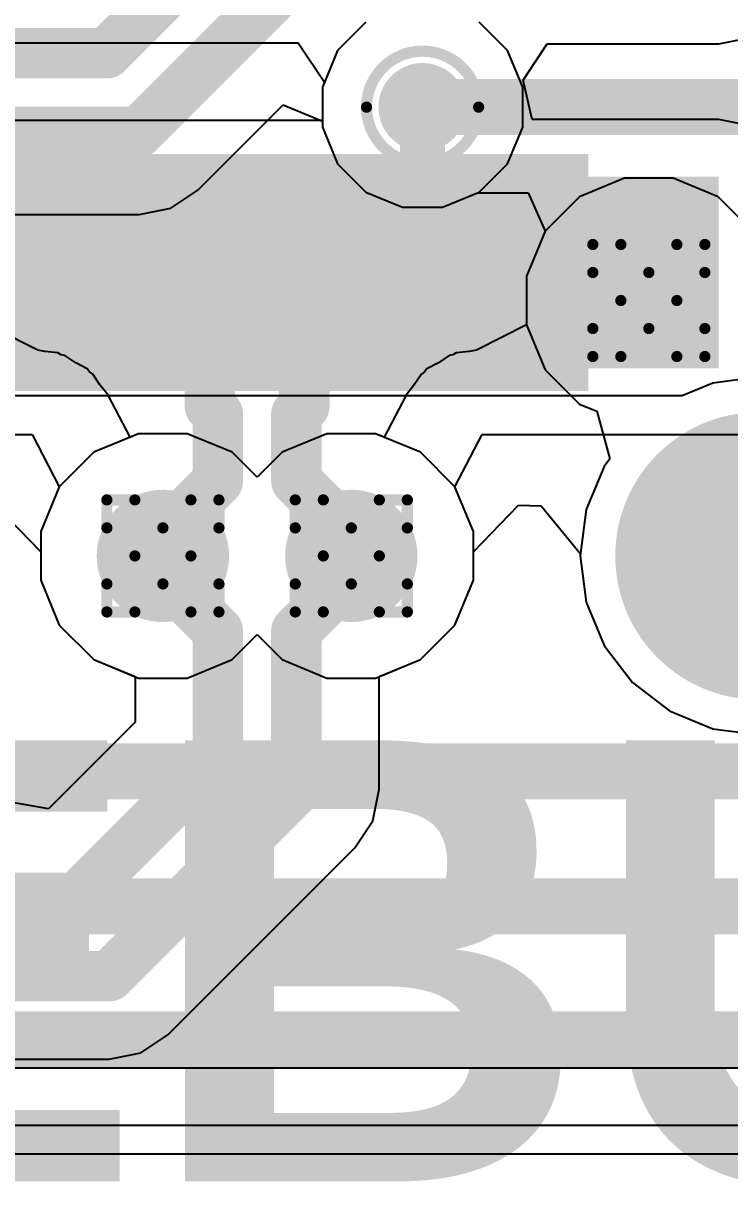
# Model space of a CAD drawing. Header units: inches. Extents: x -11 to 5379, y 0 to 5429.
# Drawn here: x 76.37 to 79.58, y 40.73 to 46.01 of the extents above; entities that cross this region are included whole.
import ezdxf

# ---------------------------------------------------------------- set-up
doc = ezdxf.new("R2010")
doc.units = ezdxf.units.IN
for name, color, linetype in [('Bottom Layer', 5, 'Continuous'), ('Bottom Solder', 6, 'Continuous'), ('Drill Drawing', 1, 'Continuous'), ('GND', 16, 'Continuous'), ('Multi-Layer', 9, 'Continuous'), ('Pad Holes', 156, 'Continuous'), ('PWR', 76, 'Continuous'), ('Top Layer', 1, 'Continuous'), ('Top Overlay', 2, 'Continuous'), ('Top Paste', 8, 'Continuous'), ('Top Solder', 216, 'Continuous'), ('Via Holes', 16, 'Continuous')]:
    doc.layers.add(name, color=color, linetype=linetype)
doc.styles.add('Arial_Bold', font='', dxfattribs={"height": 0.2})
doc.styles.get('Arial_Bold').set_extended_font_data('Arial', bold=True)

# ---------------------------------------------------------------- blocks, each defined once
blk = doc.blocks.new('U263_163N_4BQC65_517')
at = {"layer": 'Bottom Layer'}
h = blk.add_hatch(color=5, dxfattribs=at)
edge = h.paths.add_edge_path()
edge.add_arc((2.27499926, -2.14999824), 0.5499989, 90, 270)
edge.add_line((2.27499926, -2.69999714), (2.5250013, -2.69999714))
edge.add_arc((2.5250013, -2.14999824), 0.5499989, 270, 450)
edge.add_line((2.5250013, -1.59999934), (2.27499926, -1.59999934))
at = {"layer": 'Bottom Solder'}
h = blk.add_hatch(color=6, dxfattribs=at)
edge = h.paths.add_edge_path()
edge.add_arc((2.27499926, -2.14999824), 0.6515989, 90, 270)
edge.add_line((2.27499926, -2.80159714), (2.5250013, -2.80159714))
edge.add_arc((2.5250013, -2.14999824), 0.6515989, 270, 450)
edge.add_line((2.5250013, -1.49839934), (2.27499926, -1.49839934))
at = {"layer": 'GND'}
h = blk.add_hatch(color=16, dxfattribs=at)
edge = h.paths.add_edge_path()
edge.add_arc((2.27499926, -2.14999824), 0.5499989, 90, 270)
edge.add_line((2.27499926, -2.69999714), (2.5250013, -2.69999714))
edge.add_arc((2.5250013, -2.14999824), 0.5499989, 270, 450)
edge.add_line((2.5250013, -1.59999934), (2.27499926, -1.59999934))
at = {"layer": 'Multi-Layer'}
h = blk.add_hatch(color=9, dxfattribs=at)
edge = h.paths.add_edge_path()
edge.add_arc((2.27499926, -2.14999824), 0.5499989, 90, 270)
edge.add_line((2.27499926, -2.69999714), (2.5250013, -2.69999714))
edge.add_arc((2.5250013, -2.14999824), 0.5499989, 270, 450)
edge.add_line((2.5250013, -1.59999934), (2.27499926, -1.59999934))
at = {"layer": 'Pad Holes'}
h = blk.add_hatch(color=7, dxfattribs=at)
edge = h.paths.add_edge_path()
edge.add_arc((2.27499926, -2.14999824), 0.2999994, 90, 270)
edge.add_line((2.27499926, -2.44999764), (2.5250013, -2.44999764))
edge.add_arc((2.5250013, -2.14999824), 0.2999994, 270, 450)
edge.add_line((2.5250013, -1.84999884), (2.27499926, -1.84999884))
at = {"layer": 'PWR'}
h = blk.add_hatch(color=76, dxfattribs=at)
edge = h.paths.add_edge_path()
edge.add_arc((2.27499926, -2.14999824), 0.5499989, 90, 270)
edge.add_line((2.27499926, -2.69999714), (2.5250013, -2.69999714))
edge.add_arc((2.5250013, -2.14999824), 0.5499989, 270, 450)
edge.add_line((2.5250013, -1.59999934), (2.27499926, -1.59999934))
at = {"layer": 'Top Layer'}
for points in [[(-0.6000013399999998, -0.4299966), (-0.60000134, -1.2999974), (-0.90000074, -1.2999974), (-0.90000074, -0.4299966)], [(-0.09999979999999992, -0.4299966), (-0.09999980000000007, -1.2999974), (-0.3999992, -1.2999974), (-0.3999991999999999, -0.4299966)], [(0.3999992, -0.4299966), (0.3999991999999999, -1.2999974), (0.09999979999999992, -1.2999974), (0.09999980000000007, -0.4299966)], [(0.90000074, -0.4299966), (0.90000074, -1.2999974), (0.6000013399999998, -1.2999974), (0.60000134, -0.4299966)], [(1.39999974, -0.4299966), (1.39999974, -1.2999974), (1.10000034, -1.2999974), (1.10000034, -0.4299966)]]:
    blk.add_hatch(color=1, dxfattribs=at).paths.add_polyline_path(points)
h = blk.add_hatch(color=1, dxfattribs=at)
edge = h.paths.add_edge_path()
edge.add_arc((2.27499926, -2.14999824), 0.5499989, 90, 270)
edge.add_line((2.27499926, -2.69999714), (2.5250013, -2.69999714))
edge.add_arc((2.5250013, -2.14999824), 0.5499989, 270, 450)
edge.add_line((2.5250013, -1.59999934), (2.27499926, -1.59999934))
at = {"layer": 'Top Paste'}
for points in [[(-0.6000013399999998, -0.4299966), (-0.60000134, -1.2999974), (-0.90000074, -1.2999974), (-0.90000074, -0.4299966)], [(-0.09999979999999992, -0.4299966), (-0.09999980000000007, -1.2999974), (-0.3999992, -1.2999974), (-0.3999991999999999, -0.4299966)], [(0.3999992, -0.4299966), (0.3999991999999999, -1.2999974), (0.09999979999999992, -1.2999974), (0.09999980000000007, -0.4299966)], [(0.90000074, -0.4299966), (0.90000074, -1.2999974), (0.6000013399999998, -1.2999974), (0.60000134, -0.4299966)], [(1.39999974, -0.4299966), (1.39999974, -1.2999974), (1.10000034, -1.2999974), (1.10000034, -0.4299966)]]:
    blk.add_hatch(color=8, dxfattribs=at).paths.add_polyline_path(points)
at = {"layer": 'Top Solder'}
for points in [[(-0.9984003399999999, -0.3283966), (-0.9984003400000001, -1.4015974), (-1.50159974, -1.4015974), (-1.50159974, -0.3283965999999999)], [(-0.4984013399999998, -0.3283966), (-0.4984013400000001, -1.4015974), (-1.00160074, -1.4015974), (-1.00160074, -0.3283965999999999)], [(0.001600200000000111, -0.3283966), (0.001600199999999889, -1.4015974), (-0.5015992000000001, -1.4015974), (-0.5015991999999998, -0.3283965999999999)], [(0.5015992000000001, -0.3283966), (0.5015991999999998, -1.4015974), (-0.001600200000000111, -1.4015974), (-0.001600199999999889, -0.3283965999999999)], [(1.00160074, -0.3283966), (1.00160074, -1.4015974), (0.4984013399999998, -1.4015974), (0.4984013400000001, -0.3283965999999999)], [(1.50159974, -0.3283966), (1.50159974, -1.4015974), (0.9984003399999999, -1.4015974), (0.9984003400000001, -0.3283965999999999)]]:
    blk.add_hatch(color=216, dxfattribs=at).paths.add_polyline_path(points)
h = blk.add_hatch(color=216, dxfattribs=at)
edge = h.paths.add_edge_path()
edge.add_arc((2.27499926, -2.14999824), 0.6515989, 90, 270)
edge.add_line((2.27499926, -2.80159714), (2.5250013, -2.80159714))
edge.add_arc((2.5250013, -2.14999824), 0.6515989, 270, 450)
edge.add_line((2.5250013, -1.49839934), (2.27499926, -1.49839934))

msp = doc.modelspace()

# ---------------------------------------------------------------- hatches: boundary and pattern name
at = {"layer": 'Bottom Layer'}
h = msp.add_hatch(color=5, dxfattribs=at)
edge = h.paths.add_edge_path()
edge.add_arc((78.1836003, 45.63176548), 0.1999996, 0, 360)
h = msp.add_hatch(color=5, dxfattribs=at)
edge = h.paths.add_edge_path()
edge.add_arc((79.20939962, 44.75520385999999), 0.2999994, 0, 360)
h = msp.add_hatch(color=5, dxfattribs=at)
edge = h.paths.add_edge_path()
edge.add_arc((77.0066024, 43.59720262), 0.2999994, 0, 360)
h = msp.add_hatch(color=5, dxfattribs=at)
edge = h.paths.add_edge_path()
edge.add_arc((77.86060119999999, 43.59720262), 0.2999994, 0, 360)
at = {"layer": 'GND'}
h = msp.add_hatch(color=16, dxfattribs=at)
edge = h.paths.add_edge_path()
edge.add_arc((78.1836003, 45.63176548), 0.1999996, 0, 360)
h = msp.add_hatch(color=16, dxfattribs=at)
edge = h.paths.add_edge_path()
edge.add_arc((79.20939962, 44.75520385999999), 0.2999994, 0, 360)
h = msp.add_hatch(color=16, dxfattribs=at)
edge = h.paths.add_edge_path()
edge.add_arc((77.0066024, 43.59720262), 0.2999994, 0, 360)
h = msp.add_hatch(color=16, dxfattribs=at)
edge = h.paths.add_edge_path()
edge.add_arc((77.86060119999999, 43.59720262), 0.2999994, 0, 360)
at = {"layer": 'PWR'}
h = msp.add_hatch(color=76, dxfattribs=at)
edge = h.paths.add_edge_path()
edge.add_arc((78.1836003, 45.63176548), 0.1999996, 0, 360)
h = msp.add_hatch(color=76, dxfattribs=at)
edge = h.paths.add_edge_path()
edge.add_arc((79.20939962, 44.75520385999999), 0.2999994, 0, 360)
h = msp.add_hatch(color=76, dxfattribs=at)
edge = h.paths.add_edge_path()
edge.add_arc((77.0066024, 43.59720262), 0.2999994, 0, 360)
h = msp.add_hatch(color=76, dxfattribs=at)
edge = h.paths.add_edge_path()
edge.add_arc((77.86060119999999, 43.59720262), 0.2999994, 0, 360)
at = {"layer": 'Top Layer'}
h = msp.add_hatch(color=1, dxfattribs=at)
edge = h.paths.add_edge_path()
edge.add_arc((78.1836003, 45.63176548), 0.1999996, 0, 360)
msp.add_hatch(color=1, dxfattribs=at).paths.add_polyline_path([(79.52631034, 45.31720426), (78.5678769, 45.31720426), (78.5678769, 44.44720346), (79.52631034, 44.44720346)])
h = msp.add_hatch(color=1, dxfattribs=at)
edge = h.paths.add_edge_path()
edge.add_arc((79.20939962, 44.75520385999999), 0.2999994, 0, 360)
h = msp.add_hatch(color=1, dxfattribs=at)
edge = h.paths.add_edge_path()
edge.add_arc((77.0066024, 43.59720262), 0.2999994, 0, 360)
h = msp.add_hatch(color=1, dxfattribs=at)
edge = h.paths.add_edge_path()
edge.add_arc((77.86060119999999, 43.59720262), 0.2999994, 0, 360)
at = {"layer": 'Via Holes'}
h = msp.add_hatch(color=7, dxfattribs=at)
edge = h.paths.add_edge_path()
edge.add_arc((78.1836003, 45.63176548), 0.0999998, 0, 360)
h = msp.add_hatch(color=7, dxfattribs=at)
edge = h.paths.add_edge_path()
edge.add_arc((79.20939962, 44.75520385999999), 0.1499997, 0, 360)
h = msp.add_hatch(color=7, dxfattribs=at)
edge = h.paths.add_edge_path()
edge.add_arc((77.0066024, 43.59720262), 0.1499997, 0, 360)
h = msp.add_hatch(color=7, dxfattribs=at)
edge = h.paths.add_edge_path()
edge.add_arc((77.86060119999999, 43.59720262), 0.1499997, 0, 360)

# ---------------------------------------------------------------- linework, layer by layer
at = {"layer": 'Bottom Layer'}
for p, q in [((77.16465389999999, 45.25486504), (77.5518007, 45.6420093)), ((77.5518007, 45.6420093), (77.72960069999999, 45.568362)), ((77.72960069999999, 45.568362), (77.72960069999999, 45.54145832)), ((77.72960069999999, 45.54145832), (77.79871664, 45.37459556)), ((77.79871664, 45.37459556), (77.92643038, 45.24688182)), ((77.04282788, 45.17346311999999), (77.16465389999999, 45.25486504)), ((77.92643038, 45.24688182), (78.09329314, 45.17776588)), ((78.27390745999999, 45.17776588), (78.43212406, 45.24330042)), ((78.43212406, 45.24330042), (78.66257318, 45.24330042)), ((78.66257318, 45.24330042), (78.73974091999999, 45.06901577999999)), ((76.28391144, 45.14487796), (76.89912484, 45.14487796)), ((76.89912484, 45.14487796), (77.04282788, 45.17346311999999)), ((78.09329314, 45.17776588), (78.27390745999999, 45.17776588)), ((78.73974091999999, 45.06901577999999), (78.65540021999999, 44.86540176)), ((78.65540021999999, 44.86540176), (78.65540021999999, 44.64500596)), ((78.65540021999999, 44.64500596), (78.73974091999999, 44.4413894)), ((78.73974091999999, 44.4413894), (78.89558516, 44.28554516)), ((78.89558516, 44.28554516), (78.9742515, 44.2529595)), ((78.9742515, 44.2529595), (79.03260545999998, 44.03693758)), ((76.89640449999999, 44.15120202), (76.69278794, 44.06686132)), ((77.1168003, 44.15120202), (76.89640449999999, 44.15120202)), ((77.32041686, 44.06686132), (77.1168003, 44.15120202)), ((77.7504033, 44.15120202), (77.54678673999999, 44.06686132)), ((77.9707991, 44.15120202), (77.7504033, 44.15120202)), ((78.17441566, 44.06686132), (77.9707991, 44.15120202)), ((76.69278794, 44.06686132), (76.5369437, 43.91101708)), ((77.43360179999999, 43.95367638), (77.32041686, 44.06686132)), ((77.54678673999999, 44.06686132), (77.43360179999999, 43.95367638)), ((78.33025989999999, 43.91101708), (78.17441566, 44.06686132)), ((79.03260545999998, 44.03693758), (79.00631138, 44.00267044)), ((79.00631138, 44.00267044), (78.92529807999999, 43.8070879)), ((76.5369437, 43.91101708), (76.452603, 43.70740052)), ((78.4146006, 43.70740052), (78.33025989999999, 43.91101708)), ((78.92529807999999, 43.8070879), (78.89766542, 43.59720262)), ((76.452603, 43.70740052), (76.452603, 43.48700472)), ((78.4146006, 43.48700472), (78.4146006, 43.70740052)), ((78.89766542, 43.59720262), (78.92529807999999, 43.38731734)), ((76.452603, 43.48700472), (76.5369437, 43.28338815999999)), ((78.33025989999999, 43.28338815999999), (78.4146006, 43.48700472)), ((78.92529807999999, 43.38731734), (79.00631138, 43.1917348)), ((76.5369437, 43.28338815999999), (76.69278794, 43.12754392)), ((78.17441566, 43.12754392), (78.33025989999999, 43.28338815999999)), ((79.00631138, 43.1917348), (79.13518335999998, 43.02378492)), ((76.69278794, 43.12754392), (76.88028566, 43.04988088)), ((77.98691794, 43.04988088), (78.17441566, 43.12754392)), ((76.88028566, 43.04988088), (76.88028566, 42.84280484)), ((77.98691794, 42.53996826), (77.98691794, 43.04988088)), ((79.13518335999998, 43.02378492), (79.30313324, 42.89491294)), ((79.30313324, 42.89491294), (79.49871578, 42.81389964)), ((76.88028566, 42.84280484), (76.48807156, 42.45059074)), ((79.49871578, 42.81389964), (79.70860105999999, 42.78626698)), ((77.95833277999999, 42.39626522), (77.98691794, 42.53996826)), ((76.48807156, 42.45059074), (76.31532108, 42.48145682)), ((77.8769334, 42.2744392), (77.95833277999999, 42.39626522)), ((77.02884517999999, 41.42635352), (77.8769334, 42.2744392)), ((76.90701915999999, 41.34495159999999), (77.02884517999999, 41.42635352)), ((76.76331612, 41.31636644), (76.90701915999999, 41.34495159999999)), ((74.52623906, 41.31636644), (76.76331612, 41.31636644))]:
    msp.add_line(p, q, dxfattribs=at)
for points in [[(76.75183278, 45.8759941, 0.2286, 0.2286, 0), (77.2558018, 46.37996312, 0.2286, 0.2286, 0)], [(76.89912484, 45.5203941, 0.2286, 0.2286, 0), (77.6114018, 46.23267105999999, 0.2286, 0.2286, 0)], [(74.89190253999999, 45.8759941, 0.2286, 0.2286, 0), (76.75183278, 45.8759941, 0.2286, 0.2286, 0)], [(78.1836003, 45.63176548, 0.254, 0.254, 0), (79.86918494, 45.63176548, 0.254, 0.254, 0)], [(75.03919459999999, 45.5203941, 0.2286, 0.2286, 0), (76.89912484, 45.5203941, 0.2286, 0.2286, 0)], [(77.0066024, 43.5060852, 0.2286, 0.2286, 0), (77.0066024, 43.59720262, 0.2286, 0.2286, 0)], [(77.86060119999999, 43.5060852, 0.2286, 0.2286, 0), (77.86060119999999, 43.59720262, 0.2286, 0.2286, 0)], [(77.0066024, 43.5060852, 0.2286, 0.2286, 0), (77.2558018, 43.2568858, 0.2286, 0.2286, 0)], [(77.6114018, 43.2568858, 0.2286, 0.2286, 0), (77.86060119999999, 43.5060852, 0.2286, 0.2286, 0)], [(77.2558018, 42.68726031999999, 0.2286, 0.2286, 0), (77.2558018, 43.2568858, 0.2286, 0.2286, 0)], [(77.6114018, 42.53996826, 0.2286, 0.2286, 0), (77.6114018, 43.2568858, 0.2286, 0.2286, 0)], [(76.64546266, 42.07692118, 0.2286, 0.2286, 0), (77.2558018, 42.68726031999999, 0.2286, 0.2286, 0)], [(76.76331612, 41.69188258, 0.2286, 0.2286, 0), (77.6114018, 42.53996826, 0.2286, 0.2286, 0)], [(76.61602405999999, 42.04748258, 0.2286, 0.2286, 0), (76.64546266, 42.07692118, 0.2286, 0.2286, 0)], [(76.15014996, 42.04748258, 0.2286, 0.2286, 0), (76.61602405999999, 42.04748258, 0.2286, 0.2286, 0)], [(74.52623906, 41.69188258, 0.2286, 0.2286, 0), (76.76331612, 41.69188258, 0.2286, 0.2286, 0)]]:
    msp.add_lwpolyline(points, format="xyseb", dxfattribs=at)
for points in [[(76.69468278, 45.8759941, 0.1143, 0.1143, 1), (76.80898278, 45.8759941, 0.1143, 0.1143, 1)], [(76.69468278, 45.8759941, 0.1143, 0.1143, 1), (76.80898278, 45.8759941, 0.1143, 0.1143, 1)], [(78.12010029999999, 45.63176548, 0.127, 0.127, 1), (78.2471003, 45.63176548, 0.127, 0.127, 1)], [(76.84197483999999, 45.5203941, 0.1143, 0.1143, 1), (76.95627483999999, 45.5203941, 0.1143, 0.1143, 1)], [(76.84197483999999, 45.5203941, 0.1143, 0.1143, 1), (76.95627483999999, 45.5203941, 0.1143, 0.1143, 1)], [(76.9494524, 43.59720262, 0.1143, 0.1143, 1), (77.0637524, 43.59720262, 0.1143, 0.1143, 1)], [(77.8034512, 43.59720262, 0.1143, 0.1143, 1), (77.9177512, 43.59720262, 0.1143, 0.1143, 1)], [(76.9494524, 43.5060852, 0.1143, 0.1143, 1), (77.0637524, 43.5060852, 0.1143, 0.1143, 1)], [(76.9494524, 43.5060852, 0.1143, 0.1143, 1), (77.0637524, 43.5060852, 0.1143, 0.1143, 1)], [(77.8034512, 43.5060852, 0.1143, 0.1143, 1), (77.9177512, 43.5060852, 0.1143, 0.1143, 1)], [(77.8034512, 43.5060852, 0.1143, 0.1143, 1), (77.9177512, 43.5060852, 0.1143, 0.1143, 1)], [(77.1986518, 43.2568858, 0.1143, 0.1143, 1), (77.31295180000001, 43.2568858, 0.1143, 0.1143, 1)], [(77.1986518, 43.2568858, 0.1143, 0.1143, 1), (77.31295180000001, 43.2568858, 0.1143, 0.1143, 1)], [(77.55425179999999, 43.2568858, 0.1143, 0.1143, 1), (77.66855179999999, 43.2568858, 0.1143, 0.1143, 1)], [(77.55425179999999, 43.2568858, 0.1143, 0.1143, 1), (77.66855179999999, 43.2568858, 0.1143, 0.1143, 1)], [(77.1986518, 42.68726031999999, 0.1143, 0.1143, 1), (77.31295180000001, 42.68726031999999, 0.1143, 0.1143, 1)], [(77.1986518, 42.68726031999999, 0.1143, 0.1143, 1), (77.31295180000001, 42.68726031999999, 0.1143, 0.1143, 1)], [(77.55425179999999, 42.53996826, 0.1143, 0.1143, 1), (77.66855179999999, 42.53996826, 0.1143, 0.1143, 1)], [(77.55425179999999, 42.53996826, 0.1143, 0.1143, 1), (77.66855179999999, 42.53996826, 0.1143, 0.1143, 1)], [(76.58831266, 42.07692118, 0.1143, 0.1143, 1), (76.70261265999999, 42.07692118, 0.1143, 0.1143, 1)], [(76.58831266, 42.07692118, 0.1143, 0.1143, 1), (76.70261265999999, 42.07692118, 0.1143, 0.1143, 1)], [(76.55887406000001, 42.04748258, 0.1143, 0.1143, 1), (76.67317406, 42.04748258, 0.1143, 0.1143, 1)], [(76.55887406000001, 42.04748258, 0.1143, 0.1143, 1), (76.67317406, 42.04748258, 0.1143, 0.1143, 1)], [(76.70616611999999, 41.69188258, 0.1143, 0.1143, 1), (76.82046612, 41.69188258, 0.1143, 0.1143, 1)], [(76.70616611999999, 41.69188258, 0.1143, 0.1143, 1), (76.82046612, 41.69188258, 0.1143, 0.1143, 1)]]:
    msp.add_lwpolyline(points, format="xyseb", close=True, dxfattribs=at)
at = {"layer": 'Drill Drawing'}
for points in [[(78.4376003, 45.63176548, 0.0508, 0.0508, 1), (77.92960029999999, 45.63176548, 0.0508, 0.0508, 1)], [(77.9169003, 45.63176548, 0.0254, 0.0254, 1), (77.9423003, 45.63176548, 0.0254, 0.0254, 1)], [(78.42490029999999, 45.63176548, 0.0254, 0.0254, 1), (78.4503003, 45.63176548, 0.0254, 0.0254, 1)], [(78.94269962, 45.00920386, 0.0254, 0.0254, 1), (78.96809961999999, 45.00920386, 0.0254, 0.0254, 1)], [(78.94269962, 45.00920386, 0.0254, 0.0254, 1), (78.96809961999999, 45.00920386, 0.0254, 0.0254, 1)], [(79.06969962, 45.00920386, 0.0254, 0.0254, 1), (79.09509962, 45.00920386, 0.0254, 0.0254, 1)], [(79.06969962, 45.00920386, 0.0254, 0.0254, 1), (79.09509962, 45.00920386, 0.0254, 0.0254, 1)], [(79.32369962, 45.00920386, 0.0254, 0.0254, 1), (79.34909961999999, 45.00920386, 0.0254, 0.0254, 1)], [(79.32369962, 45.00920386, 0.0254, 0.0254, 1), (79.34909961999999, 45.00920386, 0.0254, 0.0254, 1)], [(79.45069962, 45.00920386, 0.0254, 0.0254, 1), (79.47609961999999, 45.00920386, 0.0254, 0.0254, 1)], [(79.45069962, 45.00920386, 0.0254, 0.0254, 1), (79.47609961999999, 45.00920386, 0.0254, 0.0254, 1)], [(78.94269962, 44.88220386, 0.0254, 0.0254, 1), (78.96809961999999, 44.88220386, 0.0254, 0.0254, 1)], [(78.94269962, 44.88220386, 0.0254, 0.0254, 1), (78.96809961999999, 44.88220386, 0.0254, 0.0254, 1)], [(79.19669962, 44.88220386, 0.0254, 0.0254, 1), (79.22209962, 44.88220386, 0.0254, 0.0254, 1)], [(79.19669962, 44.88220386, 0.0254, 0.0254, 1), (79.22209962, 44.88220386, 0.0254, 0.0254, 1)], [(79.45069962, 44.88220386, 0.0254, 0.0254, 1), (79.47609961999999, 44.88220386, 0.0254, 0.0254, 1)], [(79.45069962, 44.88220386, 0.0254, 0.0254, 1), (79.47609961999999, 44.88220386, 0.0254, 0.0254, 1)], [(79.06969962, 44.75520385999999, 0.0254, 0.0254, 1), (79.09509962, 44.75520385999999, 0.0254, 0.0254, 1)], [(79.06969962, 44.75520385999999, 0.0254, 0.0254, 1), (79.09509962, 44.75520385999999, 0.0254, 0.0254, 1)], [(79.32369962, 44.75520385999999, 0.0254, 0.0254, 1), (79.34909961999999, 44.75520385999999, 0.0254, 0.0254, 1)], [(79.32369962, 44.75520385999999, 0.0254, 0.0254, 1), (79.34909961999999, 44.75520385999999, 0.0254, 0.0254, 1)], [(78.94269962, 44.62820386, 0.0254, 0.0254, 1), (78.96809961999999, 44.62820386, 0.0254, 0.0254, 1)], [(78.94269962, 44.62820386, 0.0254, 0.0254, 1), (78.96809961999999, 44.62820386, 0.0254, 0.0254, 1)], [(79.19669962, 44.62820386, 0.0254, 0.0254, 1), (79.22209962, 44.62820386, 0.0254, 0.0254, 1)], [(79.19669962, 44.62820386, 0.0254, 0.0254, 1), (79.22209962, 44.62820386, 0.0254, 0.0254, 1)], [(79.45069962, 44.62820386, 0.0254, 0.0254, 1), (79.47609961999999, 44.62820386, 0.0254, 0.0254, 1)], [(79.45069962, 44.62820386, 0.0254, 0.0254, 1), (79.47609961999999, 44.62820386, 0.0254, 0.0254, 1)], [(78.94269962, 44.50120386, 0.0254, 0.0254, 1), (78.96809961999999, 44.50120386, 0.0254, 0.0254, 1)], [(78.94269962, 44.50120386, 0.0254, 0.0254, 1), (78.96809961999999, 44.50120386, 0.0254, 0.0254, 1)], [(79.06969962, 44.50120386, 0.0254, 0.0254, 1), (79.09509962, 44.50120386, 0.0254, 0.0254, 1)], [(79.06969962, 44.50120386, 0.0254, 0.0254, 1), (79.09509962, 44.50120386, 0.0254, 0.0254, 1)], [(79.32369962, 44.50120386, 0.0254, 0.0254, 1), (79.34909961999999, 44.50120386, 0.0254, 0.0254, 1)], [(79.32369962, 44.50120386, 0.0254, 0.0254, 1), (79.34909961999999, 44.50120386, 0.0254, 0.0254, 1)], [(79.45069962, 44.50120386, 0.0254, 0.0254, 1), (79.47609961999999, 44.50120386, 0.0254, 0.0254, 1)], [(79.45069962, 44.50120386, 0.0254, 0.0254, 1), (79.47609961999999, 44.50120386, 0.0254, 0.0254, 1)], [(76.7399024, 43.85120262, 0.0254, 0.0254, 1), (76.7653024, 43.85120262, 0.0254, 0.0254, 1)], [(76.7399024, 43.85120262, 0.0254, 0.0254, 1), (76.7653024, 43.85120262, 0.0254, 0.0254, 1)], [(76.8669024, 43.85120262, 0.0254, 0.0254, 1), (76.89230239999999, 43.85120262, 0.0254, 0.0254, 1)], [(76.8669024, 43.85120262, 0.0254, 0.0254, 1), (76.89230239999999, 43.85120262, 0.0254, 0.0254, 1)], [(77.12090239999999, 43.85120262, 0.0254, 0.0254, 1), (77.1463024, 43.85120262, 0.0254, 0.0254, 1)], [(77.12090239999999, 43.85120262, 0.0254, 0.0254, 1), (77.1463024, 43.85120262, 0.0254, 0.0254, 1)], [(77.2479024, 43.85120262, 0.0254, 0.0254, 1), (77.27330239999999, 43.85120262, 0.0254, 0.0254, 1)], [(77.2479024, 43.85120262, 0.0254, 0.0254, 1), (77.27330239999999, 43.85120262, 0.0254, 0.0254, 1)], [(77.59390119999999, 43.85120262, 0.0254, 0.0254, 1), (77.6193012, 43.85120262, 0.0254, 0.0254, 1)], [(77.59390119999999, 43.85120262, 0.0254, 0.0254, 1), (77.6193012, 43.85120262, 0.0254, 0.0254, 1)], [(77.72090119999999, 43.85120262, 0.0254, 0.0254, 1), (77.7463012, 43.85120262, 0.0254, 0.0254, 1)], [(77.72090119999999, 43.85120262, 0.0254, 0.0254, 1), (77.7463012, 43.85120262, 0.0254, 0.0254, 1)], [(77.9749012, 43.85120262, 0.0254, 0.0254, 1), (78.0003012, 43.85120262, 0.0254, 0.0254, 1)], [(77.9749012, 43.85120262, 0.0254, 0.0254, 1), (78.0003012, 43.85120262, 0.0254, 0.0254, 1)], [(78.1019012, 43.85120262, 0.0254, 0.0254, 1), (78.12730119999999, 43.85120262, 0.0254, 0.0254, 1)], [(78.1019012, 43.85120262, 0.0254, 0.0254, 1), (78.12730119999999, 43.85120262, 0.0254, 0.0254, 1)], [(76.7399024, 43.72420261999999, 0.0254, 0.0254, 1), (76.7653024, 43.72420261999999, 0.0254, 0.0254, 1)], [(76.7399024, 43.72420261999999, 0.0254, 0.0254, 1), (76.7653024, 43.72420261999999, 0.0254, 0.0254, 1)], [(76.9939024, 43.72420261999999, 0.0254, 0.0254, 1), (77.01930239999999, 43.72420261999999, 0.0254, 0.0254, 1)], [(76.9939024, 43.72420261999999, 0.0254, 0.0254, 1), (77.01930239999999, 43.72420261999999, 0.0254, 0.0254, 1)], [(77.2479024, 43.72420261999999, 0.0254, 0.0254, 1), (77.27330239999999, 43.72420261999999, 0.0254, 0.0254, 1)], [(77.2479024, 43.72420261999999, 0.0254, 0.0254, 1), (77.27330239999999, 43.72420261999999, 0.0254, 0.0254, 1)], [(77.59390119999999, 43.72420261999999, 0.0254, 0.0254, 1), (77.6193012, 43.72420261999999, 0.0254, 0.0254, 1)], [(77.59390119999999, 43.72420261999999, 0.0254, 0.0254, 1), (77.6193012, 43.72420261999999, 0.0254, 0.0254, 1)], [(77.8479012, 43.72420261999999, 0.0254, 0.0254, 1), (77.8733012, 43.72420261999999, 0.0254, 0.0254, 1)], [(77.8479012, 43.72420261999999, 0.0254, 0.0254, 1), (77.8733012, 43.72420261999999, 0.0254, 0.0254, 1)], [(78.1019012, 43.72420261999999, 0.0254, 0.0254, 1), (78.12730119999999, 43.72420261999999, 0.0254, 0.0254, 1)], [(78.1019012, 43.72420261999999, 0.0254, 0.0254, 1), (78.12730119999999, 43.72420261999999, 0.0254, 0.0254, 1)], [(76.8669024, 43.59720262, 0.0254, 0.0254, 1), (76.89230239999999, 43.59720262, 0.0254, 0.0254, 1)], [(76.8669024, 43.59720262, 0.0254, 0.0254, 1), (76.89230239999999, 43.59720262, 0.0254, 0.0254, 1)], [(77.12090239999999, 43.59720262, 0.0254, 0.0254, 1), (77.1463024, 43.59720262, 0.0254, 0.0254, 1)], [(77.12090239999999, 43.59720262, 0.0254, 0.0254, 1), (77.1463024, 43.59720262, 0.0254, 0.0254, 1)], [(77.72090119999999, 43.59720262, 0.0254, 0.0254, 1), (77.7463012, 43.59720262, 0.0254, 0.0254, 1)], [(77.72090119999999, 43.59720262, 0.0254, 0.0254, 1), (77.7463012, 43.59720262, 0.0254, 0.0254, 1)], [(77.9749012, 43.59720262, 0.0254, 0.0254, 1), (78.0003012, 43.59720262, 0.0254, 0.0254, 1)], [(77.9749012, 43.59720262, 0.0254, 0.0254, 1), (78.0003012, 43.59720262, 0.0254, 0.0254, 1)], [(76.7399024, 43.47020261999999, 0.0254, 0.0254, 1), (76.7653024, 43.47020261999999, 0.0254, 0.0254, 1)], [(76.7399024, 43.47020261999999, 0.0254, 0.0254, 1), (76.7653024, 43.47020261999999, 0.0254, 0.0254, 1)], [(76.9939024, 43.47020261999999, 0.0254, 0.0254, 1), (77.01930239999999, 43.47020261999999, 0.0254, 0.0254, 1)], [(76.9939024, 43.47020261999999, 0.0254, 0.0254, 1), (77.01930239999999, 43.47020261999999, 0.0254, 0.0254, 1)], [(77.2479024, 43.47020261999999, 0.0254, 0.0254, 1), (77.27330239999999, 43.47020261999999, 0.0254, 0.0254, 1)], [(77.2479024, 43.47020261999999, 0.0254, 0.0254, 1), (77.27330239999999, 43.47020261999999, 0.0254, 0.0254, 1)], [(77.59390119999999, 43.47020261999999, 0.0254, 0.0254, 1), (77.6193012, 43.47020261999999, 0.0254, 0.0254, 1)], [(77.59390119999999, 43.47020261999999, 0.0254, 0.0254, 1), (77.6193012, 43.47020261999999, 0.0254, 0.0254, 1)], [(77.8479012, 43.47020261999999, 0.0254, 0.0254, 1), (77.8733012, 43.47020261999999, 0.0254, 0.0254, 1)], [(77.8479012, 43.47020261999999, 0.0254, 0.0254, 1), (77.8733012, 43.47020261999999, 0.0254, 0.0254, 1)], [(78.1019012, 43.47020261999999, 0.0254, 0.0254, 1), (78.12730119999999, 43.47020261999999, 0.0254, 0.0254, 1)], [(78.1019012, 43.47020261999999, 0.0254, 0.0254, 1), (78.12730119999999, 43.47020261999999, 0.0254, 0.0254, 1)], [(76.7399024, 43.34320262, 0.0254, 0.0254, 1), (76.7653024, 43.34320262, 0.0254, 0.0254, 1)], [(76.7399024, 43.34320262, 0.0254, 0.0254, 1), (76.7653024, 43.34320262, 0.0254, 0.0254, 1)], [(76.8669024, 43.34320262, 0.0254, 0.0254, 1), (76.89230239999999, 43.34320262, 0.0254, 0.0254, 1)], [(76.8669024, 43.34320262, 0.0254, 0.0254, 1), (76.89230239999999, 43.34320262, 0.0254, 0.0254, 1)], [(77.12090239999999, 43.34320262, 0.0254, 0.0254, 1), (77.1463024, 43.34320262, 0.0254, 0.0254, 1)], [(77.12090239999999, 43.34320262, 0.0254, 0.0254, 1), (77.1463024, 43.34320262, 0.0254, 0.0254, 1)], [(77.2479024, 43.34320262, 0.0254, 0.0254, 1), (77.27330239999999, 43.34320262, 0.0254, 0.0254, 1)], [(77.2479024, 43.34320262, 0.0254, 0.0254, 1), (77.27330239999999, 43.34320262, 0.0254, 0.0254, 1)], [(77.59390119999999, 43.34320262, 0.0254, 0.0254, 1), (77.6193012, 43.34320262, 0.0254, 0.0254, 1)], [(77.59390119999999, 43.34320262, 0.0254, 0.0254, 1), (77.6193012, 43.34320262, 0.0254, 0.0254, 1)], [(77.72090119999999, 43.34320262, 0.0254, 0.0254, 1), (77.7463012, 43.34320262, 0.0254, 0.0254, 1)], [(77.72090119999999, 43.34320262, 0.0254, 0.0254, 1), (77.7463012, 43.34320262, 0.0254, 0.0254, 1)], [(77.9749012, 43.34320262, 0.0254, 0.0254, 1), (78.0003012, 43.34320262, 0.0254, 0.0254, 1)], [(77.9749012, 43.34320262, 0.0254, 0.0254, 1), (78.0003012, 43.34320262, 0.0254, 0.0254, 1)], [(78.1019012, 43.34320262, 0.0254, 0.0254, 1), (78.12730119999999, 43.34320262, 0.0254, 0.0254, 1)], [(78.1019012, 43.34320262, 0.0254, 0.0254, 1), (78.12730119999999, 43.34320262, 0.0254, 0.0254, 1)]]:
    msp.add_lwpolyline(points, format="xyseb", close=True, dxfattribs=at)
for points in [[(78.95539962, 44.88220386, 0.0508, 0.0508, 0), (78.95539962, 45.00920386, 0.0508, 0.0508, 0)], [(78.95539962, 45.00920386, 0.0508, 0.0508, 0), (79.08239961999999, 45.00920386, 0.0508, 0.0508, 0)], [(79.08239961999999, 45.00920386, 0.0508, 0.0508, 0), (79.20939962, 44.88220386, 0.0508, 0.0508, 0)], [(79.20939962, 44.88220386, 0.0508, 0.0508, 0), (79.33639962, 45.00920386, 0.0508, 0.0508, 0)], [(79.33639962, 45.00920386, 0.0508, 0.0508, 0), (79.46339962, 45.00920386, 0.0508, 0.0508, 0)], [(79.46339962, 44.88220386, 0.0508, 0.0508, 0), (79.46339962, 45.00920386, 0.0508, 0.0508, 0)], [(78.95539962, 44.88220386, 0.0508, 0.0508, 0), (79.08239961999999, 44.75520385999999, 0.0508, 0.0508, 0)], [(79.33639962, 44.75520385999999, 0.0508, 0.0508, 0), (79.46339962, 44.88220386, 0.0508, 0.0508, 0)], [(78.95539962, 44.62820386, 0.0508, 0.0508, 0), (79.08239961999999, 44.75520385999999, 0.0508, 0.0508, 0)], [(79.33639962, 44.75520385999999, 0.0508, 0.0508, 0), (79.46339962, 44.62820386, 0.0508, 0.0508, 0)], [(78.95539962, 44.50120386, 0.0508, 0.0508, 0), (78.95539962, 44.62820386, 0.0508, 0.0508, 0)], [(79.08239961999999, 44.50120386, 0.0508, 0.0508, 0), (79.20939962, 44.62820386, 0.0508, 0.0508, 0)], [(79.20939962, 44.62820386, 0.0508, 0.0508, 0), (79.33639962, 44.50120386, 0.0508, 0.0508, 0)], [(79.46339962, 44.50120386, 0.0508, 0.0508, 0), (79.46339962, 44.62820386, 0.0508, 0.0508, 0)], [(78.95539962, 44.50120386, 0.0508, 0.0508, 0), (79.08239961999999, 44.50120386, 0.0508, 0.0508, 0)], [(79.33639962, 44.50120386, 0.0508, 0.0508, 0), (79.46339962, 44.50120386, 0.0508, 0.0508, 0)], [(76.75260239999999, 43.72420261999999, 0.0508, 0.0508, 0), (76.75260239999999, 43.85120262, 0.0508, 0.0508, 0)], [(76.75260239999999, 43.85120262, 0.0508, 0.0508, 0), (76.8796024, 43.85120262, 0.0508, 0.0508, 0)], [(76.8796024, 43.85120262, 0.0508, 0.0508, 0), (77.0066024, 43.72420261999999, 0.0508, 0.0508, 0)], [(77.0066024, 43.72420261999999, 0.0508, 0.0508, 0), (77.1336024, 43.85120262, 0.0508, 0.0508, 0)], [(77.1336024, 43.85120262, 0.0508, 0.0508, 0), (77.2606024, 43.85120262, 0.0508, 0.0508, 0)], [(77.2606024, 43.72420261999999, 0.0508, 0.0508, 0), (77.2606024, 43.85120262, 0.0508, 0.0508, 0)], [(77.6066012, 43.72420261999999, 0.0508, 0.0508, 0), (77.6066012, 43.85120262, 0.0508, 0.0508, 0)], [(77.6066012, 43.85120262, 0.0508, 0.0508, 0), (77.7336012, 43.85120262, 0.0508, 0.0508, 0)], [(77.7336012, 43.85120262, 0.0508, 0.0508, 0), (77.86060119999999, 43.72420261999999, 0.0508, 0.0508, 0)], [(77.86060119999999, 43.72420261999999, 0.0508, 0.0508, 0), (77.98760119999999, 43.85120262, 0.0508, 0.0508, 0)], [(77.98760119999999, 43.85120262, 0.0508, 0.0508, 0), (78.1146012, 43.85120262, 0.0508, 0.0508, 0)], [(78.1146012, 43.72420261999999, 0.0508, 0.0508, 0), (78.1146012, 43.85120262, 0.0508, 0.0508, 0)], [(76.75260239999999, 43.72420261999999, 0.0508, 0.0508, 0), (76.8796024, 43.59720262, 0.0508, 0.0508, 0)], [(77.1336024, 43.59720262, 0.0508, 0.0508, 0), (77.2606024, 43.72420261999999, 0.0508, 0.0508, 0)], [(77.6066012, 43.72420261999999, 0.0508, 0.0508, 0), (77.7336012, 43.59720262, 0.0508, 0.0508, 0)], [(77.98760119999999, 43.59720262, 0.0508, 0.0508, 0), (78.1146012, 43.72420261999999, 0.0508, 0.0508, 0)], [(76.75260239999999, 43.47020261999999, 0.0508, 0.0508, 0), (76.8796024, 43.59720262, 0.0508, 0.0508, 0)], [(77.1336024, 43.59720262, 0.0508, 0.0508, 0), (77.2606024, 43.47020261999999, 0.0508, 0.0508, 0)], [(77.6066012, 43.47020261999999, 0.0508, 0.0508, 0), (77.7336012, 43.59720262, 0.0508, 0.0508, 0)], [(77.98760119999999, 43.59720262, 0.0508, 0.0508, 0), (78.1146012, 43.47020261999999, 0.0508, 0.0508, 0)], [(76.75260239999999, 43.34320262, 0.0508, 0.0508, 0), (76.75260239999999, 43.47020261999999, 0.0508, 0.0508, 0)], [(76.8796024, 43.34320262, 0.0508, 0.0508, 0), (77.0066024, 43.47020261999999, 0.0508, 0.0508, 0)], [(77.0066024, 43.47020261999999, 0.0508, 0.0508, 0), (77.1336024, 43.34320262, 0.0508, 0.0508, 0)], [(77.2606024, 43.34320262, 0.0508, 0.0508, 0), (77.2606024, 43.47020261999999, 0.0508, 0.0508, 0)], [(77.6066012, 43.34320262, 0.0508, 0.0508, 0), (77.6066012, 43.47020261999999, 0.0508, 0.0508, 0)], [(77.7336012, 43.34320262, 0.0508, 0.0508, 0), (77.86060119999999, 43.47020261999999, 0.0508, 0.0508, 0)], [(77.86060119999999, 43.47020261999999, 0.0508, 0.0508, 0), (77.98760119999999, 43.34320262, 0.0508, 0.0508, 0)], [(78.1146012, 43.34320262, 0.0508, 0.0508, 0), (78.1146012, 43.47020261999999, 0.0508, 0.0508, 0)], [(76.75260239999999, 43.34320262, 0.0508, 0.0508, 0), (76.8796024, 43.34320262, 0.0508, 0.0508, 0)], [(77.1336024, 43.34320262, 0.0508, 0.0508, 0), (77.2606024, 43.34320262, 0.0508, 0.0508, 0)], [(77.6066012, 43.34320262, 0.0508, 0.0508, 0), (77.7336012, 43.34320262, 0.0508, 0.0508, 0)], [(77.98760119999999, 43.34320262, 0.0508, 0.0508, 0), (78.1146012, 43.34320262, 0.0508, 0.0508, 0)]]:
    msp.add_lwpolyline(points, format="xyseb", dxfattribs=at)
at = {"layer": 'GND'}
for p, q in [((77.92643038, 46.01664914), (77.79871664, 45.8889354)), ((78.56848396, 45.8889354), (78.44077021999999, 46.01664914)), ((77.79871664, 45.8889354), (77.72960069999999, 45.72207263999999)), ((78.6375999, 45.72207263999999), (78.56848396, 45.8889354)), ((77.72960069999999, 45.72207263999999), (77.72960069999999, 45.54145832)), ((78.6375999, 45.54145832), (78.6375999, 45.72207263999999)), ((77.72960069999999, 45.54145832), (77.79871664, 45.37459556)), ((78.56848396, 45.37459556), (78.6375999, 45.54145832)), ((77.79871664, 45.37459556), (77.92643038, 45.24688182)), ((78.44077021999999, 45.24688182), (78.56848396, 45.37459556)), ((79.09920172, 45.30920326), (78.89558516, 45.22486256)), ((79.31959752, 45.30920326), (79.09920172, 45.30920326)), ((79.52321407999999, 45.22486256), (79.31959752, 45.30920326)), ((77.92643038, 45.24688182), (78.09329314, 45.17776588)), ((78.27390745999999, 45.17776588), (78.44077021999999, 45.24688182)), ((78.89558516, 45.22486256), (78.73974091999999, 45.06901832)), ((79.67905832, 45.06901832), (79.52321407999999, 45.22486256)), ((78.09329314, 45.17776588), (78.27390745999999, 45.17776588)), ((78.73974091999999, 45.06901832), (78.65540021999999, 44.86540176)), ((78.65540021999999, 44.86540176), (78.65540021999999, 44.6450085)), ((76.43934928, 44.53061198), (76.21180338, 44.6450085)), ((78.65540021999999, 44.6450085), (78.42785432, 44.53061198)), ((76.4718943, 44.52413752), (76.43934928, 44.53061198)), ((76.53064196, 44.5177164), (76.4718943, 44.52413752)), ((76.54571178, 44.50945377999999), (76.53064196, 44.5177164)), ((76.56257738, 44.50609844), (76.54571178, 44.50945377999999)), ((76.61173146, 44.4732537), (76.56257738, 44.50609844)), ((78.30462621999999, 44.50609844), (78.25547214, 44.4732537)), ((78.32149181999999, 44.50945377999999), (78.30462621999999, 44.50609844)), ((78.33656164, 44.5177164), (78.32149181999999, 44.50945377999999)), ((78.39529914, 44.52413498), (78.33656164, 44.5177164)), ((78.42785432, 44.53061198), (78.39529914, 44.52413498)), ((76.66354745999999, 44.4448438), (76.61173146, 44.4732537)), ((78.25547214, 44.4732537), (78.20365613999999, 44.4448438)), ((76.67430944, 44.43144022), (76.66354745999999, 44.4448438)), ((76.68860456, 44.42188982), (76.67430944, 44.43144022)), ((76.72143659999999, 44.37275352), (76.68860456, 44.42188982)), ((78.17859904, 44.42188982), (78.14576699999999, 44.37275352)), ((78.19289416, 44.43144022), (78.17859904, 44.42188982)), ((78.20365613999999, 44.4448438), (78.19289416, 44.43144022)), ((76.75844948, 44.32666014), (76.72143659999999, 44.37275352)), ((78.14576699999999, 44.37275352), (78.10875411999999, 44.32666014)), ((76.85810384, 44.13533718), (76.75844948, 44.32666014)), ((78.10875411999999, 44.32666014), (78.00909976, 44.13533718)), ((0.38846506, 44.14720406), (76.41391879999999, 44.14720406)), ((76.41391879999999, 44.14720406), (76.5369437, 43.91101454)), ((76.89640449999999, 44.15120202), (76.85810384, 44.13533718)), ((77.1168003, 44.15120202), (76.89640449999999, 44.15120202)), ((77.32041686, 44.06686132), (77.1168003, 44.15120202)), ((77.7504033, 44.15120202), (77.54678673999999, 44.06686132)), ((77.9707991, 44.15120202), (77.7504033, 44.15120202)), ((78.00909976, 44.13533718), (77.9707991, 44.15120202)), ((78.33025989999999, 43.91101454), (78.4532848, 44.14720406)), ((78.4532848, 44.14720406), (84.6582, 44.14720406)), ((77.43360179999999, 43.95367638), (77.32041686, 44.06686132)), ((77.54678673999999, 44.06686132), (77.43360179999999, 43.95367638)), ((76.5369437, 43.91101454), (76.452603, 43.70740052)), ((78.4146006, 43.70740052), (78.33025989999999, 43.91101454)), ((76.452603, 43.70740052), (76.452603, 43.48700472)), ((78.4146006, 43.48700472), (78.4146006, 43.70740052)), ((76.452603, 43.48700472), (76.5369437, 43.28338815999999)), ((78.33025989999999, 43.28338815999999), (78.4146006, 43.48700472)), ((76.5369437, 43.28338815999999), (76.69278794, 43.12754392)), ((77.32041686, 43.12754392), (77.43360179999999, 43.24072886)), ((77.43360179999999, 43.24072886), (77.54678673999999, 43.12754392)), ((78.17441566, 43.12754392), (78.33025989999999, 43.28338815999999)), ((76.69278794, 43.12754392), (76.89640449999999, 43.04320322)), ((77.1168003, 43.04320322), (77.32041686, 43.12754392)), ((77.54678673999999, 43.12754392), (77.7504033, 43.04320322)), ((77.9707991, 43.04320322), (78.17441566, 43.12754392)), ((76.89640449999999, 43.04320322), (77.1168003, 43.04320322)), ((77.7504033, 43.04320322), (77.9707991, 43.04320322)), ((96.79939999999999, 41.275), (0.38846506, 41.275)), ((10.73727342, 40.88653494), (87.72639299999999, 40.88653494))]:
    msp.add_line(p, q, dxfattribs=at)
at = {"layer": 'PWR'}
for p, q in [((77.92643038, 46.01664914), (77.79871664, 45.8889354)), ((78.56848396, 45.8889354), (78.44077021999999, 46.01664914)), ((77.79871664, 45.8889354), (77.72960069999999, 45.72207263999999)), ((78.6375999, 45.72207263999999), (78.56848396, 45.8889354)), ((77.72960069999999, 45.72207263999999), (77.72960069999999, 45.54145832)), ((78.6375999, 45.54145832), (78.6375999, 45.72207263999999)), ((77.72960069999999, 45.54145832), (77.79871664, 45.37459556)), ((78.56848396, 45.37459556), (78.6375999, 45.54145832)), ((77.79871664, 45.37459556), (77.92643038, 45.24688182)), ((78.44077021999999, 45.24688182), (78.56848396, 45.37459556)), ((77.92643038, 45.24688182), (78.09329314, 45.17776588)), ((78.27390745999999, 45.17776588), (78.44077021999999, 45.24688182)), ((78.09329314, 45.17776588), (78.27390745999999, 45.17776588)), ((79.70860105999999, 44.40813826), (79.49871578, 44.38050559999999)), ((79.49871578, 44.38050559999999), (79.35988446, 44.323)), ((79.35988446, 44.323), (75.50731913999999, 44.323)), ((76.24800853999999, 43.82667638), (76.452603, 43.61515533999999)), ((78.4146006, 43.61515533999999), (78.61919506, 43.82667638)), ((78.61919506, 43.82667638), (78.72080522, 43.82453262)), ((78.72080522, 43.82453262), (78.89888461999999, 43.60646854)), ((76.452603, 43.61515533999999), (76.452603, 43.48700472)), ((78.4146006, 43.48700472), (78.4146006, 43.61515533999999)), ((78.89888461999999, 43.60646854), (78.89766542, 43.59720262)), ((78.89766542, 43.59720262), (78.92529807999999, 43.38731734)), ((76.452603, 43.48700472), (76.5369437, 43.28338815999999)), ((78.33025989999999, 43.28338815999999), (78.4146006, 43.48700472)), ((78.92529807999999, 43.38731734), (79.00631138, 43.1917348)), ((76.5369437, 43.28338815999999), (76.69278794, 43.12754392)), ((77.32041686, 43.12754392), (77.43360179999999, 43.24072886)), ((77.43360179999999, 43.24072886), (77.54678673999999, 43.12754392)), ((78.17441566, 43.12754392), (78.33025989999999, 43.28338815999999)), ((79.00631138, 43.1917348), (79.13518335999998, 43.02378492)), ((76.69278794, 43.12754392), (76.89640449999999, 43.04320322)), ((77.1168003, 43.04320322), (77.32041686, 43.12754392)), ((77.54678673999999, 43.12754392), (77.7504033, 43.04320322)), ((77.9707991, 43.04320322), (78.17441566, 43.12754392)), ((76.89640449999999, 43.04320322), (77.1168003, 43.04320322)), ((77.7504033, 43.04320322), (77.9707991, 43.04320322)), ((79.13518335999998, 43.02378492), (79.30313324, 42.89491294)), ((79.30313324, 42.89491294), (79.49871578, 42.81389964)), ((79.49871578, 42.81389964), (79.70860105999999, 42.78626698))]:
    msp.add_line(p, q, dxfattribs=at)
at = {"layer": 'Top Layer'}
for p, q in [((79.52631034, 45.91822414), (79.62541605999999, 45.93793708)), ((76.3243457, 45.9232), (77.62045943999999, 45.9232)), ((77.62045943999999, 45.9232), (77.73926286, 45.74539746)), ((78.63905786, 45.75398011999999), (78.74880363999999, 45.91822414)), ((78.74880363999999, 45.91822414), (79.52631034, 45.91822414)), ((77.73926286, 45.74539746), (77.72960069999999, 45.72207263999999)), ((77.72960069999999, 45.72207263999999), (77.72960069999999, 45.57120426)), ((78.67986549999999, 45.57618012), (78.63905786, 45.75398011999999)), ((77.72960069999999, 45.57120426), (76.32434824, 45.57120426)), ((79.52631034, 45.57618012), (78.67986549999999, 45.57618012)), ((79.62541605999999, 45.55646718), (79.52631034, 45.57618012)), ((59.07336673999999, 41.01637212), (87.93664912, 41.01637212))]:
    msp.add_line(p, q, dxfattribs=at)
for points in [[(78.1836003, 45.63176548, 0.2032, 0.2032, 0), (78.18360283999999, 45.63176293999999, 0.2032, 0.2032, 0)], [(78.18360283999999, 44.88220386, 0.2032, 0.2032, 0), (78.18360283999999, 45.63176293999999, 0.2032, 0.2032, 0)], [(77.18360229999999, 44.88220386, 0.2286, 0.2286, 0), (77.219302, 44.84650415999999, 0.2286, 0.2286, 0)], [(77.6479016, 44.84650415999999, 0.2286, 0.2286, 0), (77.68360129999999, 44.88220386, 0.2286, 0.2286, 0)], [(77.219302, 44.27657134, 0.2286, 0.2286, 0), (77.219302, 44.84650415999999, 0.2286, 0.2286, 0)], [(77.6479016, 44.27657134, 0.2286, 0.2286, 0), (77.6479016, 44.84650415999999, 0.2286, 0.2286, 0)], [(77.219302, 44.27657134, 0.2286, 0.2286, 0), (77.2558018, 44.24007154, 0.2286, 0.2286, 0)], [(77.2558018, 43.93751944, 0.2286, 0.2286, 0), (77.2558018, 44.24007154, 0.2286, 0.2286, 0)], [(77.6114018, 44.24007154, 0.2286, 0.2286, 0), (77.6479016, 44.27657134, 0.2286, 0.2286, 0)], [(77.6114018, 43.93751944, 0.2286, 0.2286, 0), (77.6114018, 44.24007154, 0.2286, 0.2286, 0)], [(77.0066024, 43.68832004, 0.2286, 0.2286, 0), (77.2558018, 43.93751944, 0.2286, 0.2286, 0)], [(77.6114018, 43.93751944, 0.2286, 0.2286, 0), (77.86060119999999, 43.68832004, 0.2286, 0.2286, 0)], [(77.0066024, 43.59720262, 0.2286, 0.2286, 0), (77.0066024, 43.68832004, 0.2286, 0.2286, 0)], [(77.86060119999999, 43.59720262, 0.2286, 0.2286, 0), (77.86060119999999, 43.68832004, 0.2286, 0.2286, 0)], [(58.55412216, 42.62119999999999, 0.254, 0.254, 0), (83.35451705999999, 42.62119999999999, 0.254, 0.254, 0)], [(58.55412216, 42.00801097999999, 0.254, 0.254, 0), (97.01062639999999, 42.00801097999999, 0.254, 0.254, 0)], [(58.91246028, 41.40483718, 0.254, 0.254, 0), (97.45467427999999, 41.40483718, 0.254, 0.254, 0)]]:
    msp.add_lwpolyline(points, format="xyseb", dxfattribs=at)
for points in [[(78.1328003, 45.63176548, 0.1016, 0.1016, 1), (78.23440029999999, 45.63176548, 0.1016, 0.1016, 1)], [(78.13280284, 45.63176293999999, 0.1016, 0.1016, 1), (78.23440283999999, 45.63176293999999, 0.1016, 0.1016, 1)], [(78.13280284, 45.63176293999999, 0.1016, 0.1016, 1), (78.23440283999999, 45.63176293999999, 0.1016, 0.1016, 1)], [(77.1264523, 44.88220386, 0.1143, 0.1143, 1), (77.2407523, 44.88220386, 0.1143, 0.1143, 1)], [(77.6264513, 44.88220386, 0.1143, 0.1143, 1), (77.74075129999999, 44.88220386, 0.1143, 0.1143, 1)], [(78.13280284, 44.88220386, 0.1016, 0.1016, 1), (78.23440283999999, 44.88220386, 0.1016, 0.1016, 1)], [(77.16215199999999, 44.84650415999999, 0.1143, 0.1143, 1), (77.27645199999999, 44.84650415999999, 0.1143, 0.1143, 1)], [(77.16215199999999, 44.84650415999999, 0.1143, 0.1143, 1), (77.27645199999999, 44.84650415999999, 0.1143, 0.1143, 1)], [(77.59075159999999, 44.84650415999999, 0.1143, 0.1143, 1), (77.7050516, 44.84650415999999, 0.1143, 0.1143, 1)], [(77.59075159999999, 44.84650415999999, 0.1143, 0.1143, 1), (77.7050516, 44.84650415999999, 0.1143, 0.1143, 1)], [(77.16215199999999, 44.27657134, 0.1143, 0.1143, 1), (77.27645199999999, 44.27657134, 0.1143, 0.1143, 1)], [(77.16215199999999, 44.27657134, 0.1143, 0.1143, 1), (77.27645199999999, 44.27657134, 0.1143, 0.1143, 1)], [(77.1986518, 44.24007154, 0.1143, 0.1143, 1), (77.31295180000001, 44.24007154, 0.1143, 0.1143, 1)], [(77.1986518, 44.24007154, 0.1143, 0.1143, 1), (77.31295180000001, 44.24007154, 0.1143, 0.1143, 1)], [(77.55425179999999, 44.24007154, 0.1143, 0.1143, 1), (77.66855179999999, 44.24007154, 0.1143, 0.1143, 1)], [(77.55425179999999, 44.24007154, 0.1143, 0.1143, 1), (77.66855179999999, 44.24007154, 0.1143, 0.1143, 1)], [(77.59075159999999, 44.27657134, 0.1143, 0.1143, 1), (77.7050516, 44.27657134, 0.1143, 0.1143, 1)], [(77.59075159999999, 44.27657134, 0.1143, 0.1143, 1), (77.7050516, 44.27657134, 0.1143, 0.1143, 1)], [(77.1986518, 43.93751944, 0.1143, 0.1143, 1), (77.31295180000001, 43.93751944, 0.1143, 0.1143, 1)], [(77.1986518, 43.93751944, 0.1143, 0.1143, 1), (77.31295180000001, 43.93751944, 0.1143, 0.1143, 1)], [(77.55425179999999, 43.93751944, 0.1143, 0.1143, 1), (77.66855179999999, 43.93751944, 0.1143, 0.1143, 1)], [(77.55425179999999, 43.93751944, 0.1143, 0.1143, 1), (77.66855179999999, 43.93751944, 0.1143, 0.1143, 1)], [(76.9494524, 43.68832004, 0.1143, 0.1143, 1), (77.0637524, 43.68832004, 0.1143, 0.1143, 1)], [(76.9494524, 43.68832004, 0.1143, 0.1143, 1), (77.0637524, 43.68832004, 0.1143, 0.1143, 1)], [(77.8034512, 43.68832004, 0.1143, 0.1143, 1), (77.9177512, 43.68832004, 0.1143, 0.1143, 1)], [(77.8034512, 43.68832004, 0.1143, 0.1143, 1), (77.9177512, 43.68832004, 0.1143, 0.1143, 1)], [(76.9494524, 43.59720262, 0.1143, 0.1143, 1), (77.0637524, 43.59720262, 0.1143, 0.1143, 1)], [(77.8034512, 43.59720262, 0.1143, 0.1143, 1), (77.9177512, 43.59720262, 0.1143, 0.1143, 1)]]:
    msp.add_lwpolyline(points, format="xyseb", close=True, dxfattribs=at)

# ---------------------------------------------------------------- block references
msp.add_blockref('U263_163N_4BQC65_517', (77.43360179999999, 45.74720086))

# ---------------------------------------------------------------- texts
at = {"layer": 'Top Overlay', "style": 'Arial_Bold'}
msp.add_text('DEBUG', height=2.00000108, dxfattribs=at).set_placement((73.03940180000001, 40.76132564))

doc.saveas('drawing.dxf')
